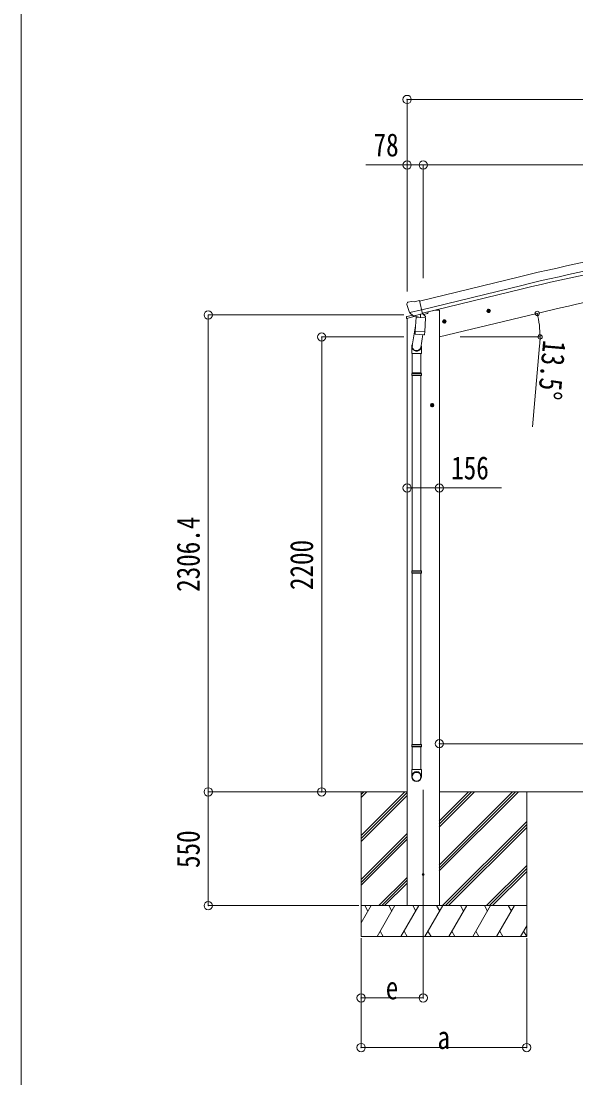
# Model space of a CAD drawing. Units: millimetres at full size, sheet at 1:40. Extents: x -11181 to 11305, y -7804 to 7716.
# Drawn here: x -11181 to -8501, y -2504 to 2606 of the extents above; entities that cross this region are included whole.
import ezdxf
from ezdxf.enums import TextEntityAlignment as Align

# ---------------------------------------------------------------- set-up
doc = ezdxf.new("R2010")
doc.units = ezdxf.units.MM
doc.header["$LTSCALE"] = 40
doc.header["$PDMODE"] = 32
doc.header["$PDSIZE"] = 40
for name, color, linetype, lineweight in [('0-0_0', 7, 'Continuous', 9), ('0-1_本体', 4, 'Continuous', 9), ('0-2_部品', 7, 'Continuous', 9), ('0-8_PARTS2', 2, 'Continuous', 9), ('0-A_寸法', 6, 'Continuous', 9), ('1-A', 6, 'Continuous', 9), ('F-0_240', 7, 'Continuous', 9)]:
    doc.layers.add(name, color=color, linetype=linetype, lineweight=lineweight)
doc.styles.add('ＭＳ ゴシック', font='')
doc.styles.get('ＭＳ ゴシック').set_extended_font_data('MS Gothic')

msp = doc.modelspace()

# ---------------------------------------------------------------- linework, layer by layer
at = {"layer": '0-0_0'}
for p, q in [((-9912.5, -1120.82), (-9316.17, -1120.82)), ((-9538.42, -1120.82), (-9538.42, -1820.82)), ((-9538.42, -1332.04), (-9327.19, -1120.82)), ((-9538.42, -1148.2), (-9511.04, -1120.82)), ((-9538.42, -1134.06), (-9525.18, -1120.82)), ((-9538.42, -1346.19), (-9316.17, -1123.94)), ((-9160.67, -1503.08), (-8778.4, -1120.82)), ((-9160.67, -1474.79), (-8806.69, -1120.82)), ((-9160.67, -1488.93), (-8792.55, -1120.82)), ((-9160.67, -1290.95), (-8990.54, -1120.82)), ((-9160.67, -1276.8), (-9004.68, -1120.82)), ((-9160.67, -1262.66), (-9018.82, -1120.82)), ((-9160.67, -1120.82), (-6065.11, -1120.82)), ((-8738.42, -1120.82), (-8738.42, -1820.82)), ((-9538.42, -1360.33), (-9316.17, -1138.08)), ((-9144.56, -1670.82), (-8738.42, -1264.68)), ((-9538.42, -1544.17), (-9316.17, -1321.93)), ((-9130.42, -1670.82), (-8738.42, -1278.82)), ((-9116.27, -1670.82), (-8738.42, -1292.96)), ((-9538.42, -1558.32), (-9316.17, -1336.07)), ((-9538.42, -1572.46), (-9316.17, -1350.21)), ((-8932.43, -1670.82), (-8738.42, -1476.81)), ((-8918.28, -1670.82), (-8738.42, -1490.95)), ((-8904.14, -1670.82), (-8738.42, -1505.09)), ((-9452.93, -1670.82), (-9316.17, -1534.06)), ((-9438.78, -1670.82), (-9316.17, -1548.2)), ((-9424.64, -1670.82), (-9316.17, -1562.34)), ((-9538.42, -1754.65), (-9490.02, -1670.81)), ((-8738.42, -1670.82), (-9538.42, -1670.82)), ((-9505.02, -1696.8), (-9520.02, -1670.81)), ((-9461.15, -1820.81), (-9374.55, -1670.82)), ((-9389.55, -1696.8), (-9404.55, -1670.82)), ((-9345.68, -1820.82), (-9259.08, -1670.82)), ((-9274.08, -1696.8), (-9289.08, -1670.82)), ((-9230.21, -1820.82), (-9143.61, -1670.82)), ((-9158.61, -1696.8), (-9173.61, -1670.81)), ((-9114.74, -1820.82), (-9028.14, -1670.82)), ((-9043.14, -1696.8), (-9058.14, -1670.82)), ((-8999.27, -1820.82), (-8912.67, -1670.82)), ((-8942.67, -1670.82), (-8927.67, -1696.8)), ((-8883.8, -1820.82), (-8797.2, -1670.82)), ((-8812.2, -1696.8), (-8827.2, -1670.82)), ((-8768.33, -1820.82), (-8738.42, -1769.01)), ((-9538.42, -1820.82), (-8738.42, -1820.82)), ((-9446.15, -1794.84), (-9431.15, -1820.81)), ((-9330.68, -1794.83), (-9315.68, -1820.82)), ((-9215.21, -1794.84), (-9200.21, -1820.82)), ((-9099.74, -1794.84), (-9084.74, -1820.82)), ((-8984.27, -1794.84), (-8969.27, -1820.82)), ((-8868.8, -1794.84), (-8853.8, -1820.82)), ((-8753.33, -1794.84), (-8738.33, -1820.82))]:
    msp.add_line(p, q, dxfattribs=at)
at = {"layer": '0-1_本体'}
for p, q in [((-9255.65, 1252.78), (-8772.77, 1370.26)), ((-9245.57, 1210.81), (-8762.57, 1328.32)), ((-9241.64, 1194.43), (-8758.59, 1311.96)), ((-9180.17, 1209.18), (-9213.68, 1201.14)), ((-9160.17, 1209.18), (-9180.17, 1209.18)), ((-9160.17, 1079.18), (-8574.49, 1219.79)), ((-9160.17, 1209.18), (-9160.17, -1670.82)), ((-9315.67, 1169.48), (-9315.67, -1670.82))]:
    msp.add_line(p, q, dxfattribs=at)
at = {"layer": '0-1_本体', "color": 6}
msp.add_line((-9160.17, 349), (-9316.17, 349), dxfattribs=at)
at = {"layer": '0-1_本体'}
for centre, radius, start, end in [((-6401.41, -8376.21), 10030.81, 95.17465, 103.67464), ((-6401.41, -8376.21), 9987.65, 95.17465, 103.67464), ((-6401.41, -8376.21), 9970.81, 95.17465, 103.67464), ((-6609.5, -6964.99), 8417.35, 95.00001, 103.5)]:
    msp.add_arc(centre, radius, start, end, dxfattribs=at)
at = {"layer": '0-2_部品'}
for p, q in [((-9317.6, 1237.2), (-9317.33, 1236.05)), ((-9313.38, 1245.77), (-9317.24, 1239.48)), ((-9310.29, 1248.02), (-9297.11, 1251.19)), ((-9282.55, 1248.51), (-9295.81, 1251.21)), ((-9282.55, 1248.51), (-9256.62, 1254.74)), ((-9318.73, 1168.86), (-9276.03, 1179.12)), ((-9318.73, 1175.75), (-9318.73, 1168.86)), ((-9290.22, 1184.96), (-9316.43, 1178.67)), ((-9303.55, 1196.89), (-9246.04, 1210.7)), ((-9286.7, 1181.98), (-9303.08, 1196.47)), ((-9283.99, 1181.41), (-9276.47, 1183.22)), ((-9283.15, 1181.52), (-9281.62, 1181.89)), ((-9281.62, 1181.89), (-9244.92, 1190.7)), ((-9279.78, 1181.66), (-9279.84, 1180.92)), ((-9279.08, 1179.88), (-9253.27, 1173.44)), ((-9270.39, 1177.71), (-9270.62, 1174.42)), ((-9250.87, 1188.87), (-9251.89, 1174.27)), ((-9244.92, 1190.7), (-9243.39, 1191.06)), ((-9241.83, 1193.17), (-9240.89, 1193.1)), ((-9240.89, 1193.1), (-9227.58, 1177.79)), ((-9236.9, 1188.51), (-9218.01, 1193.04)), ((-9227.58, 1177.79), (-9228.02, 1171.44)), ((-9214.18, 1201.22), (-9214.18, 1197.91)), ((-8931.94, 1203), (-8912.49, 1207.67)), ((-8927.38, 1210.78), (-8929.51, 1203.58)), ((-8920.08, 1212.53), (-8927.38, 1210.78)), ((-8919.88, 1195.61), (-8924.55, 1215.06)), ((-8914.91, 1207.09), (-8920.08, 1212.53)), ((-8917.05, 1199.89), (-8914.91, 1207.09)), ((-9275.1, 1132.46), (-9291.02, 1036.29)), ((-9272.16, 1174.53), (-9276.84, 1107.69)), ((-9226.47, 1171.33), (-9272.16, 1174.53)), ((-9231.15, 1104.5), (-9226.47, 1171.33)), ((-9145.86, 1151.64), (-9126.41, 1156.31)), ((-9141.3, 1159.42), (-9143.43, 1152.23)), ((-9134, 1161.17), (-9141.3, 1159.42)), ((-9133.8, 1144.25), (-9138.47, 1163.7)), ((-9128.84, 1155.73), (-9134, 1161.17)), ((-9130.97, 1148.53), (-9128.84, 1155.73)), ((-9277.7, 1095.23), (-9276.82, 1107.69)), ((-9277.3, 1093.87), (-9277.3, 1093.87)), ((-9231.15, 1104.5), (-9276.84, 1107.69)), ((-9275.85, 1093.09), (-9234.15, 1090.17)), ((-9239.58, 1090.55), (-9250.31, 1026.97)), ((-9231.16, 1104.5), (-9232.05, 1091.8)), ((-9293.17, 999.13), (-9293.17, 1033.48)), ((-9247.17, 1033.78), (-9247.17, 999.13)), ((-9247.17, 999.13), (-9293.17, 999.13)), ((-9291.17, 999.13), (-9291.17, 905.13)), ((-9249.17, 999.13), (-9249.17, 905.13)), ((-9293.17, 903.13), (-9292.17, 905.13)), ((-9247.17, 903.13), (-9293.17, 903.13)), ((-9247.17, 895.13), (-9293.17, 895.13)), ((-9248.17, 905.13), (-9292.17, 905.13)), ((-9248.17, 893.13), (-9292.17, 893.13)), ((-9291.17, 893.13), (-9291.17, -51.06)), ((-9249.17, 893.13), (-9249.17, -51.06)), ((-9247.17, 903.13), (-9248.17, 905.13)), ((-9247.17, 895.13), (-9248.17, 893.13)), ((-9247.17, 903.13), (-9247.17, 895.13)), ((-9184.67, 749.06), (-9204.67, 749.06)), ((-9194.67, 756.57), (-9201.17, 752.82)), ((-9201.17, 752.82), (-9201.17, 745.31)), ((-9201.17, 745.31), (-9194.67, 741.56)), ((-9194.67, 739.06), (-9194.67, 759.06)), ((-9188.17, 752.82), (-9194.67, 756.57)), ((-9293.17, -53.06), (-9292.17, -51.06)), ((-9248.17, -51.06), (-9292.17, -51.06)), ((-9247.17, -53.06), (-9248.17, -51.06)), ((-9247.17, -53.06), (-9293.17, -53.06)), ((-9247.17, -61.06), (-9293.17, -61.06)), ((-9248.17, -63.06), (-9292.17, -63.06)), ((-9291.17, -63.06), (-9291.17, -891.25)), ((-9249.17, -63.06), (-9249.17, -891.25)), ((-9247.17, -61.06), (-9248.17, -63.06)), ((-9247.17, -53.06), (-9247.17, -61.06)), ((-9293.17, -893.25), (-9292.17, -891.25)), ((-9247.17, -893.25), (-9293.17, -893.25)), ((-9247.17, -901.25), (-9293.17, -901.25)), ((-9248.17, -891.25), (-9292.17, -891.25)), ((-9248.17, -903.25), (-9292.17, -903.25)), ((-9291.17, -903.25), (-9291.17, -1013.25)), ((-9249.17, -903.25), (-9249.17, -1013.25)), ((-9247.17, -893.25), (-9248.17, -891.25)), ((-9247.17, -901.25), (-9248.17, -903.25)), ((-9247.17, -893.25), (-9247.17, -901.25)), ((-9293.17, -1047.39), (-9293.17, -1013.25)), ((-9247.17, -1013.25), (-9293.17, -1013.25)), ((-9247.17, -1047.39), (-9247.17, -1013.25))]:
    msp.add_line(p, q, dxfattribs=at)
for points in [[(-9251.19, 1189.29), (-9241.46, 1191.62), (-9256.62, 1254.74)], [(-9303.82, 1197.47), (-9303.23, 1196.62), (-9303.08, 1196.47)], [(-9251.19, 1189.29), (-9251.42, 1189.14), (-9276.19, 1183.19), (-9276.47, 1183.22)], [(-8929.51, 1203.58), (-8924.34, 1198.14), (-8917.05, 1199.89)], [(-9143.43, 1152.23), (-9138.26, 1146.78), (-9130.97, 1148.53)], [(-9293.17, 903.13), (-9293.17, 895.13), (-9292.17, 893.13)], [(-9194.67, 741.56), (-9188.17, 745.31), (-9188.17, 752.82)], [(-9293.17, -53.06), (-9293.17, -61.06), (-9292.17, -63.06)], [(-9293.17, -893.25), (-9293.17, -901.25), (-9292.17, -903.25)]]:
    msp.add_lwpolyline(points, dxfattribs=at)
for centre, radius in [((-8922.21, 1205.34), 8.5), ((-8922.21, 1205.34), 7.7), ((-8922.21, 1205.34), 6.5), ((-9136.13, 1153.98), 8.5), ((-9136.13, 1153.98), 7.7), ((-9136.13, 1153.98), 6.5), ((-9194.67, 749.06), 8.5), ((-9194.67, 749.06), 7.7), ((-9194.67, 749.06), 6.5)]:
    msp.add_circle(centre, radius, dxfattribs=at)
at = {"layer": '0-2_部品', "color": 4}
msp.add_circle((-9238.17, -1520.82), 4.5, dxfattribs=at)
at = {"layer": '0-2_部品'}
for centre, radius, start, end in [((-9120.52, 1283.3), 202.4, 193.5, 205.09125), ((-9309.12, 1243.16), 5, 103.5, 148.5), ((-9296.41, 1248.27), 3, 78.5, 103.5), ((-9315.73, 1175.75), 3, 103.5, 180), ((-9283.27, 1182), 0.5, 248.23754, 283.5), ((-9280.28, 1181.69), 0.5, 356, 103.5), ((-9278.84, 1180.85), 1, 176, 256), ((-9250.27, 1188.79), 0.604, 100.59842, 172.20595), ((-9243.51, 1191.55), 0.5, 283.5, 318.76246), ((-9219.18, 1197.91), 5, 283.5, 0), ((-9252.91, 1174.41), 1.03, 250.03897, 351.96569), ((-9275.75, 1095.05), 1.95, 175.04017, 217.47766), ((-9275.71, 1095.08), 2, 217.40962, 266), ((-9234.02, 1092.17), 2, 266, 349.46843), ((-9263.17, 1033.48), 30, 177.45142, 180)]:
    msp.add_arc(centre, radius, start, end, dxfattribs=at)
for centre, major_axis, ratio, start_param, end_param in [((-9314.68, 1237.91), (-1.57, -2.57), 0.99628, 4.712389, 5.4996506), ((-9284.71, 1184.24), (-0.73, -2.92), 0.997631, 5.8041905, 6.6006116), ((-9284.65, 1184.46), (2.63, 3.16), 0.650902, 4.0958226, 4.1686332), ((-9284.69, 1184.34), (-0.73, -2.92), 0.997631, 0.3902369, 0.4789948), ((-9270.17, 1033.78), (23, 0), 0.996195, 2.5560258, 6.5663028), ((-9270.17, 1033.78), (21, 0), 0.996195, 2.9349147, 5.9512394), ((-9270.17, -1045.65), (-23, 0), 0.996195, 3.1415927, 6.2831853), ((-9270.17, -1047.39), (-23, 0), 0.996195, 3.1415927, 6.2831853), ((-9270.17, -1047.39), (0, -23.43), 0.981806, 4.712389, 7.8539816)]:
    msp.add_ellipse(centre, major_axis=major_axis, ratio=ratio, start_param=start_param, end_param=end_param, dxfattribs=at)
msp.add_ellipse((-9270.17, -1047.39), major_axis=(21, 0), ratio=0.996195, dxfattribs=at)
at = {"layer": '0-8_PARTS2'}
msp.add_line((-9238.17, -1111.61), (-9238.17, -1870.82), dxfattribs=at)
at = {"layer": '0-A_寸法'}
for p, q in [((-9316.17, 2227.54), (-6767.17, 2227.54)), ((-9316.17, 1910.92), (-9316.17, 1298.7)), ((-9316.17, 1910.92), (-9238.17, 1910.92)), ((-9238.17, 1910.92), (-9238.17, 1363.07)), ((-9238.17, 1910.92), (-6767.17, 1910.92)), ((-10276.74, -1120.82), (-10276.74, 1185.58)), ((-10276.74, 1185.58), (-9331.66, 1185.58)), ((-9728.77, -1120.82), (-9728.77, 1079.18)), ((-9728.77, 1079.18), (-9331.66, 1079.18)), ((-9059.67, 1079.18), (-8672.81, 1079.18)), ((-8675.67, 1036.72), (-8710.03, 644.23)), ((-9160.17, 349), (-8860.17, 349)), ((-10276.74, -1120.82), (-9548.63, -1120.82)), ((-10276.74, -1670.82), (-10276.74, -1120.82)), ((-10276.74, -1670.82), (-9548.63, -1670.82)), ((-9538.42, -2357.18), (-9538.42, -1828.24)), ((-9538.42, -2117.2), (-9538.42, -1828.24)), ((-9238.17, -2117.2), (-9238.17, -1828.24)), ((-8738.42, -2357.18), (-8738.42, -1828.24)), ((-9238.17, -2117.2), (-9538.42, -2117.2)), ((-9538.42, -2357.18), (-8738.42, -2357.18))]:
    msp.add_line(p, q, dxfattribs=at)
msp.add_lwpolyline([(-9316.17, 2227.54), (-9316.17, 1910.92), (-9516.17, 1910.92)], dxfattribs=at)
for centre in [(-8687.26, 1192.84), (-8673.81, 1079.18)]:
    msp.add_circle(centre, 10.62, dxfattribs=at)
for start, end in [(0, 13.5), (354.99678, 0)]:
    msp.add_arc((-9160.67, 1079.18), 486.86, start, end, dxfattribs=at)
for p in [(-9316.17, 2227.54), (-9316.17, 1910.92), (-9238.17, 1910.92), (-10276.74, 1185.58), (-9728.77, 1079.18), (-9316.17, 349), (-9160.17, 349), (-10276.74, -1120.82), (-9728.77, -1120.82), (-10276.74, -1670.82), (-9538.42, -2117.2), (-9238.17, -2117.2), (-9538.42, -2357.18), (-8738.42, -2357.18)]:
    msp.add_point(p, dxfattribs=at)
at = {"layer": '1-A'}
for q in [(-9160.17, -654.91), (-6619.17, -887.86)]:
    msp.add_line((-9160.17, -887.86), q, dxfattribs=at)
msp.add_point((-9160.17, -887.86), dxfattribs=at)
at = {"layer": 'F-0_240', "color": 5}
msp.add_line((-11180.61, 7716.46), (-11180.61, -7803.54), dxfattribs=at)

# ---------------------------------------------------------------- texts
at = {"layer": '0-A_寸法', "color": 7, "style": 'ＭＳ ゴシック', "width": 0.8}
for s, p in [('78', (-9478.17, 1918.92)), ('156', (-9103.17, 357)), ('e', (-9419.42, -2157.2)), ('a', (-9169.42, -2397.18))]:
    msp.add_text(s, height=111.4, dxfattribs=at).set_placement(p, align=Align.BOTTOM_LEFT)
for s, rotation, p in [('13.5°', 264.997, (-8691.64, 1069.24)), ('2306.4', 90, (-10284.74, -153.62)), ('2200', 90, (-9736.77, -144.82)), ('550', 90, (-10284.74, -1488.82))]:
    msp.add_text(s, height=111.4, rotation=rotation, dxfattribs=at).set_placement(p, align=Align.BOTTOM_LEFT)

doc.saveas('drawing.dxf')
